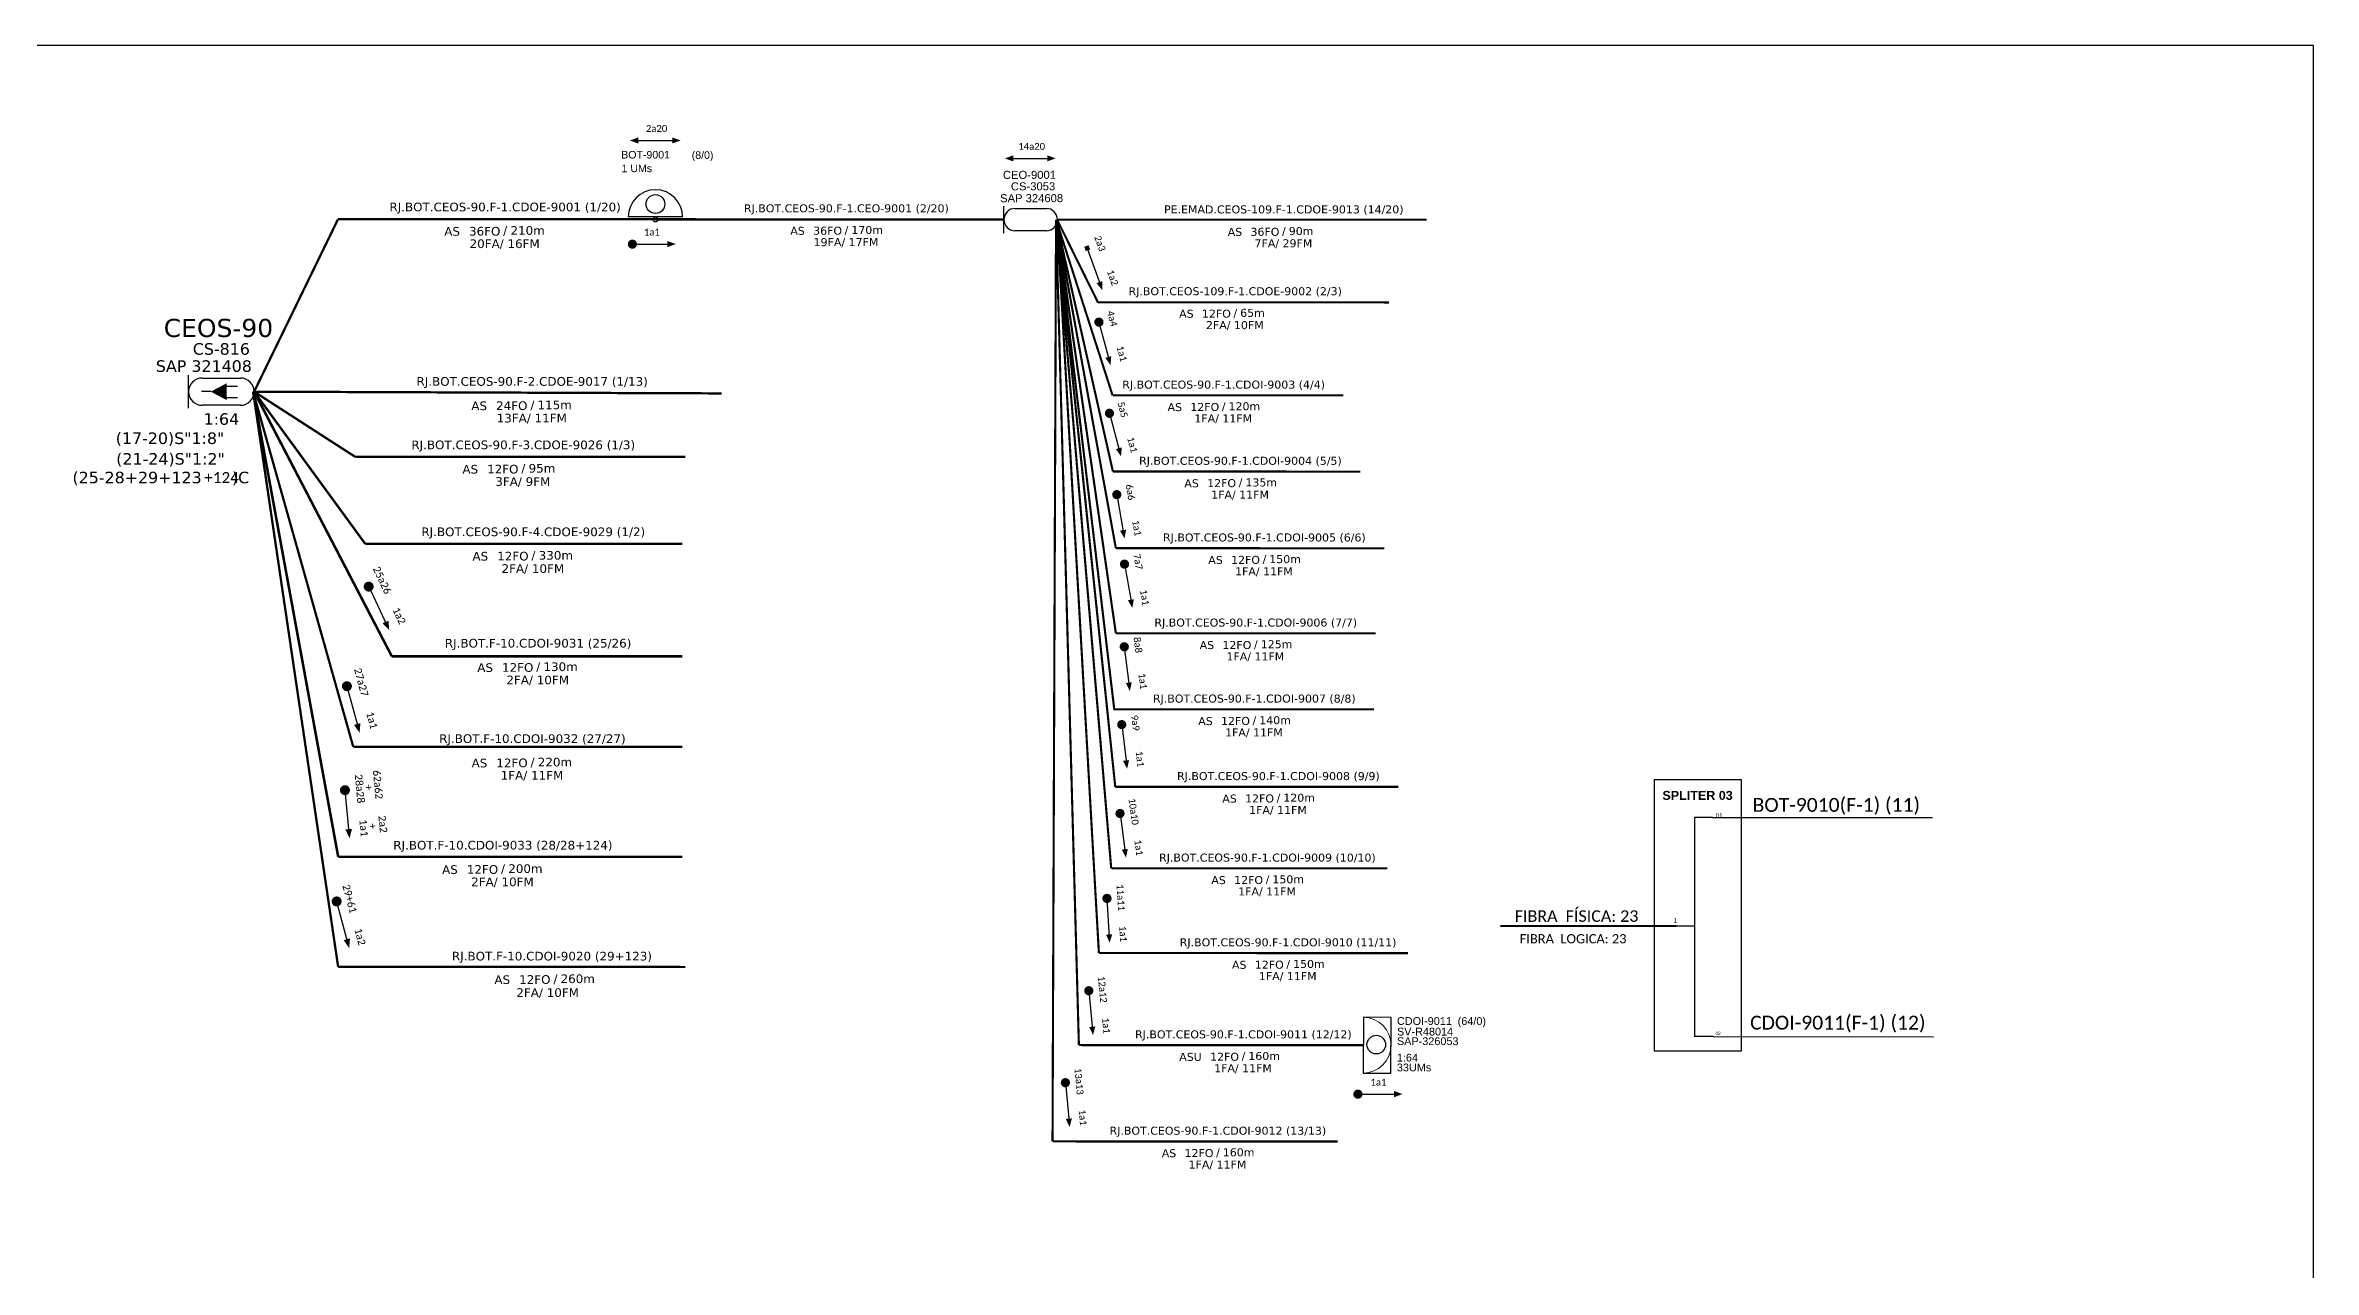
# Model space of a CAD drawing. Header units: inches. Extents: x 0 to 839, y 0 to 594.
# Drawn here: x 315 to 839, y 311 to 594 of the extents above; entities that cross this region are included whole.
import ezdxf
from ezdxf.enums import TextEntityAlignment as Align

# ---------------------------------------------------------------- set-up
doc = ezdxf.new("R2010")
doc.units = ezdxf.units.IN
doc.header["$LTSCALE"] = 0.5
for name, color, linetype, lineweight in [("20.0-LEGENDA DOS CDO'S", 1, 'Continuous', 0), ('20.1-CDO_INTERIOR', 1, 'Continuous', 0), ('20.2-CDO_POSTE', 1, 'Continuous', 5), ('40.1-ETIQUETAS', 1, 'Continuous', 20)]:
    doc.layers.add(name, color=color, linetype=linetype, lineweight=lineweight)
for name, color, linetype in [('20.4-CEOS', 1, 'Continuous'), ('CAP a instalar', 1, 'Continuous'), ('Meio Fio', 7, 'Continuous'), ('SETA', 7, 'Continuous'), ('UNIFILAR', 7, 'Continuous')]:
    doc.layers.add(name, color=color, linetype=linetype)
doc.styles.add('ARIAL', font='arial.ttf')
doc.styles.add('MtXpl_Calibri', font='calibri.ttf')
doc.styles.add('siredit', font='verdana.ttf')
doc.styles.get("Standard").update_dxf_attribs({"font": 'arial.ttf'})
doc.linetypes.add('FENCELINE1', pattern='A,0.25,-0.1,[133,ltypeshp.shx,S=0.1,R=0,X=-0.1,Y=0],-0.1,1', length=1.45)

# ---------------------------------------------------------------- blocks, each defined once
blk = doc.blocks.new('ETIQUETA_RS5F')
at = {"layer": '40.1-ETIQUETAS', "color": 0, "style": 'siredit'}
blk.add_text('/', height=1.5, dxfattribs=at).set_placement((1.55, -1.95), align=Align.MIDDLE_RIGHT)
for tag, p in [('ETIQUETA_R_PRIMARIA', (1.18, 4.1)), ('ETIQUETA_R_SECUNDARIA', (1.18, 2.1)), ('F_ATIVAS/F_MORTAS', (1.11, -4.24))]:
    blk.add_attdef(tag, text='', height=1.5, dxfattribs=at).set_placement(p, align=Align.MIDDLE_CENTER)
for tag, p in [('TIPO_CABO', (-6.62, -2.12)), ('CAP_CABO', (0.37, -2.09))]:
    blk.add_attdef(tag, text='', height=1.5, dxfattribs=at).set_placement(p, align=Align.MIDDLE_RIGHT)
blk.add_attdef('METROS', text='', height=1.5, dxfattribs=at).set_placement((2.11, -1.95), align=Align.MIDDLE_LEFT)
for tag, p in [('FUSÃO_1', (0.82, -8.39)), ('FUSÃO_2', (0.82, -10.6)), ('FUSÃO_3', (0.82, -12.93)), ('FUSÃO_4', (0.82, -15.14)), ('FUSÃO_5', (0.82, -17.16))]:
    blk.add_attdef(tag, text='', height=1.5, dxfattribs=at).set_placement(p, align=Align.CENTER)
blk = doc.blocks.new('CDOE-TEXTO PADRÃO')
at = {"layer": "20.0-LEGENDA DOS CDO'S", "color": 0, "style": 'ARIAL'}
for tag, p in [('CDO_N', (0.49, 7.39)), ('CORDOALHA', (0.5, 4.33)), ('SAP', (0.51, 1.67)), ('SPLITER_1', (0.59, -0.91)), ('SPLITER_2', (0.6, -3.55)), ('(XX-XX_F)S', (0.54, -8.29)), ('(XX-XX_L)S', (0.55, -10.83)), ('UMS', (0.55, -13.15))]:
    blk.add_attdef(tag, p, '', height=1.7, rotation=0.118, dxfattribs=at)
blk.add_attdef('FIBRAS_UTILIZADAS', text='', height=1.7, rotation=0.118, dxfattribs=at).set_placement((19.77, 7.43), align=Align.CENTER)
blk = doc.blocks.new('SAN')
at = {"layer": 'SETA'}
blk.add_lwpolyline([(-2.58, 0), (6.02, 0)], dxfattribs=at)
for points in [[(-2.1, -0.66), (-3.93, 0), (-2.1, 0.67)], [(5.33, 0.68), (7.16, 0.01), (5.33, -0.65)]]:
    blk.add_solid(points, dxfattribs=at)

msp = doc.modelspace()

# ---------------------------------------------------------------- linework, layer by layer
at = {"color": 7}
msp.add_line((461.83, 554.35), (449.26, 554.35), dxfattribs=at)
at = {"color": 7, "linetype": 'Continuous'}
for p, q in [((695.57, 415.56), (695.57, 364.88)), ((699.67, 415.56), (695.57, 415.56)), ((691.31, 390.55), (695.55, 390.55)), ((699.88, 364.93), (695.78, 364.93))]:
    msp.add_line(p, q, dxfattribs=at)
at = {"color": 10, "linetype": 'Continuous'}
for p, q in [((699.67, 415.56), (750.51, 415.54)), ((699.88, 364.93), (750.72, 364.91))]:
    msp.add_line(p, q, dxfattribs=at)
at = {"color": 1, "linetype": 'Continuous', "lineweight": 60}
msp.add_line((691.31, 390.55), (650.73, 390.43), dxfattribs=at)
msp.add_lwpolyline([(0, 0), (838.56, 0), (838.56, 594), (0, 594), (0, 0)])
at = {"color": 7}
for points, const_width in [([(449.69, 548.06, 1), (450.74, 548.06, 1)], 1.06), ([(381.75, 396.73, 1), (382.04, 395.62, 1)], 1.15)]:
    msp.add_lwpolyline(points, format="xyb", close=True, dxfattribs=dict(at, const_width=const_width))
msp.add_lwpolyline([(555.08, 547.63, 1.06, 1.06, 0), (555.44, 546.64, 1.06, 1.06, 1)], format="xyseb", dxfattribs=at)
for points, const_width in [([(557.84, 530.55, 1), (558.12, 529.53, 1)], 1.06), ([(560.27, 509.48, 1), (560.55, 508.46, 1)], 1.06), ([(562.02, 490.7, 1), (562.2, 489.66, 1)], 1.06), ([(563.8, 474.63, 1), (563.98, 473.59, 1)], 1.06), ([(389.06, 469.44, 1), (389.54, 468.4, 1)], 1.15), ([(563.77, 455.54, 1), (563.9, 454.49, 1)], 1.06), ([(384.13, 446.46, 1), (384.42, 445.35, 1)], 1.15), ([(563.19, 437.56, 1), (563.31, 436.51, 1)], 1.06), ([(383.76, 422.45, 1), (383.87, 421.31, 1)], 1.15), ([(562.78, 417.02, 1), (562.92, 415.97, 1)], 1.06), ([(559.81, 397.4, 1), (559.87, 396.34, 1)], 1.06), ([(555.59, 376.06, 1), (555.69, 375.01, 1)], 1.06), ([(550.18, 354.81, 1), (550.28, 353.76, 1)], 1.06), ([(617.28, 351.63, 1), (618.34, 351.63, 1)], 1.06)]:
    msp.add_lwpolyline(points, format="xyb", close=True, dxfattribs=dict(const_width=const_width))
msp.add_lwpolyline([(686.27, 361.64), (706.44, 361.64), (706.44, 424.24), (686.27, 424.24)], close=True, dxfattribs=at)
at = {"color": 1}
msp.add_lwpolyline([(618.99, 356.5), (625.38, 356.46), (625.46, 369.37), (619.07, 369.41)], close=True, dxfattribs=at)
at = {"color": 7}
for centre, radius in [((455.54, 557.33), 2.17), ((455.55, 553.76), 0.582)]:
    msp.add_circle(centre, radius, dxfattribs=at)
msp.add_arc((455.54, 554.35), 6.28, 0, 180, dxfattribs=at)
at = {"layer": '20.1-CDO_INTERIOR', "color": 1, "lineweight": 18}
msp.add_arc((619, 362.95), 6.45, 269.9357, 89.3995, dxfattribs=at)
at = {"layer": '20.4-CEOS', "color": 5}
for p, q in [((536, 550.62), (536, 556.85)), ((538.59, 556.32), (545.83, 556.32)), ((545.83, 551.15), (538.59, 551.15))]:
    msp.add_line(p, q, dxfattribs=at)
at = {"layer": '20.4-CEOS', "color": 7}
for p, q in [((350.85, 517.12), (359.69, 517.12)), ((359.69, 510.82), (350.85, 510.82))]:
    msp.add_line(p, q, dxfattribs=at)
for points in [[(347.7, 510.17), (347.7, 517.77)], [(352.83, 513.97), (350.71, 513.97)], [(356.32, 515.22), (359, 515.22)], [(356.32, 512.6), (359, 512.6)]]:
    msp.add_lwpolyline(points, dxfattribs=at)
msp.add_lwpolyline([(352.83, 513.97, 0, 3.89, 0), (356.48, 513.97, 3.89, 3.89, 0)], format="xyseb", dxfattribs=at)
at = {"layer": '20.4-CEOS', "color": 5}
for centre, start, end in [((538.59, 553.73), 90, 270), ((545.83, 553.73), 270, 90)]:
    msp.add_arc(centre, 2.58, start, end, dxfattribs=at)
at = {"layer": '20.4-CEOS', "color": 7}
for centre, start, end in [((350.85, 513.97), 90, 270), ((359.69, 513.97), 270, 90)]:
    msp.add_arc(centre, 3.15, start, end, dxfattribs=at)
at = {"layer": 'CAP a instalar', "color": 7, "linetype": 'FENCELINE1', "ltscale": 7}
for points, const_width in [([(362.84, 513.97), (382.22, 553.82)], 0.534), ([(464.83, 553.82), (382.22, 553.82)], 0.534), ([(455.57, 553.76), (536, 553.74)], 0.493), ([(548.32, 553.7), (557.79, 534.52)], 0.493), ([(548.53, 553.73), (633.69, 553.73)], 0.493), ([(557.74, 534.62), (625, 534.59)], 0.493), ([(362.6, 513.97), (382.26, 406.48)], 0.595), ([(362.6, 513.97), (470.87, 513.57)], 0.534), ([(362.6, 513.97), (382.25, 381.04)], 0.534), ([(362.84, 513.97), (394.64, 452.82)], 0.595), ([(388.51, 478.8), (362.84, 513.97)], 0.534), ([(386.19, 498.91), (362.84, 513.97)], 0.534), ([(386.19, 498.91), (462.42, 498.9)], 0.534), ([(388.51, 478.8), (461.75, 478.8)], 0.534), ([(394.64, 452.82), (461.75, 452.81)], 0.595), ([(382.26, 406.48), (461.75, 406.47)], 0.595), ([(382.25, 381.04), (462.41, 381.02)], 0.534)]:
    msp.add_lwpolyline(points, dxfattribs=dict(at, const_width=const_width))
at = {"layer": 'CAP a instalar', "color": 252, "linetype": 'FENCELINE1', "ltscale": 7}
for points, const_width in [([(548.07, 553.73), (547.26, 340.71)], 0.493), ([(548.07, 553.73), (561.13, 513.12)], 0.493), ([(548.07, 553.73), (561.21, 495.52)], 0.493), ([(548.07, 553.73), (561.89, 477.8)], 0.493), ([(548.07, 553.73), (561.89, 458.13)], 0.493), ([(548.07, 553.73), (561.75, 422.66)], 0.493), ([(548.07, 553.73), (560.82, 403.82)], 0.493), ([(548.29, 553.73), (557.97, 384.24)], 0.493), ([(362.6, 513.97), (385.73, 431.92)], 0.534), ([(561.13, 513.12), (614.47, 513.1)], 0.493), ([(561.21, 495.52), (618.35, 495.5)], 0.493), ([(561.89, 477.8), (623.87, 477.78)], 0.493), ([(561.89, 458.13), (621.89, 458.11)], 0.493), ([(385.73, 431.92), (461.75, 431.91)], 0.534), ([(561.75, 422.66), (627.11, 422.64)], 0.493), ([(560.82, 403.82), (624.58, 403.8)], 0.493), ([(557.97, 384.24), (629.36, 384.22)], 0.493), ([(547.26, 340.71), (613.14, 340.69)], 0.493)]:
    msp.add_lwpolyline(points, dxfattribs=dict(at, const_width=const_width))
msp.add_lwpolyline([(548.07, 553.73, 0.493, 0.493, 0), (561.52, 440.57, 0.493, 0.493, 0), (621.55, 440.55, 0.493, 0.493, 0)], format="xyseb", dxfattribs=at)
at = {"layer": 'CAP a instalar', "color": 1, "linetype": 'FENCELINE1', "ltscale": 7, "const_width": 0.493}
for points in [[(548.07, 553.73), (553.35, 362.97)], [(553.35, 362.97), (619.03, 362.95)]]:
    msp.add_lwpolyline(points, dxfattribs=at)
at = {"layer": 'Meio Fio', "color": 1}
msp.add_circle((622.04, 363.08), 2.15, dxfattribs=at)
at = {"layer": 'SETA', "color": 7}
for points in [[(449.96, 548.06), (459.04, 548.06)], [(381.89, 396.17), (384.44, 386.66)]]:
    msp.add_lwpolyline(points, dxfattribs=at)
at = {"layer": 'SETA'}
for points in [[(555.26, 547.14), (558.32, 538.58)], [(557.98, 530.04), (560.33, 521.26)], [(560.41, 508.97), (562.75, 500.2)], [(562.11, 490.18), (563.67, 481.23)], [(563.89, 474.11), (565.47, 465.17)], [(389.3, 468.92), (393.49, 460.01)], [(563.84, 455.02), (564.96, 446.01)], [(384.28, 445.9), (386.84, 436.4)], [(563.25, 437.04), (564.33, 428.02)], [(383.82, 421.88), (384.74, 412.07)], [(562.85, 416.49), (564.05, 407.49)], [(559.84, 396.87), (560.37, 387.8)], [(555.64, 375.53), (556.49, 366.49)], [(550.23, 354.28), (551.08, 345.24)], [(617.81, 351.63), (626.89, 351.63)]]:
    msp.add_lwpolyline(points, dxfattribs=at)
at = {"layer": 'SETA', "color": 7}
for points in [[(458.31, 548.78), (460.25, 548.08), (458.31, 547.37)], [(384.98, 387.62), (384.79, 385.4), (383.51, 387.23)]]:
    msp.add_solid(points, dxfattribs=at)
at = {"layer": 'SETA'}
for points in [[(558.75, 539.51), (558.74, 537.45), (557.43, 539.04)], [(560.83, 522.15), (560.65, 520.1), (559.47, 521.79)], [(563.26, 501.09), (563.08, 499.04), (561.9, 500.72)], [(564.25, 482.07), (563.89, 480.05), (562.86, 481.83)], [(566.05, 466.01), (565.69, 463.98), (564.66, 465.77)], [(393.86, 461.06), (394.06, 458.83), (392.48, 460.41)], [(565.58, 446.82), (565.12, 444.81), (564.19, 446.64)], [(387.39, 437.36), (387.2, 435.14), (385.91, 436.96)], [(564.95, 428.83), (564.48, 426.82), (563.55, 428.66)], [(385.44, 412.93), (384.88, 410.77), (383.92, 412.79)], [(564.66, 408.31), (564.22, 406.3), (563.27, 408.12)], [(561.04, 388.57), (560.45, 386.6), (559.64, 388.49)], [(557.14, 367.28), (556.62, 365.29), (555.74, 367.15)], [(626.16, 352.35), (628.1, 351.65), (626.16, 350.94)], [(551.73, 346.03), (551.21, 344.04), (550.33, 345.9)]]:
    msp.add_solid(points, dxfattribs=at)

# ---------------------------------------------------------------- block references
at = {"layer": "20.0-LEGENDA DOS CDO'S", "color": 7}
ref = msp.add_blockref('ETIQUETA_RS5F', (426.85, 453.02), dxfattribs=dict(at, xscale=1.336179109947654, yscale=1.336179109947654, zscale=1.336179109947654))
ref.add_attrib('ETIQUETA_R_SECUNDARIA', 'RJ.BOT.F-10.CDOI-9031 (25/26)', dxfattribs={"layer": '40.1-ETIQUETAS', "color": 0, "height": 2.0043, "style": 'siredit'}).set_placement((428.43, 455.84), align=Align.MIDDLE_CENTER)
ref.add_attrib('TIPO_CABO', 'AS', dxfattribs={"layer": '40.1-ETIQUETAS', "color": 0, "height": 2.004, "style": 'siredit'}).set_placement((418.01, 450.2), align=Align.MIDDLE_RIGHT)
ref.add_attrib('CAP_CABO', '12FO', dxfattribs={"layer": '40.1-ETIQUETAS', "color": 0, "height": 2.004, "style": 'siredit'}).set_placement((427.34, 450.23), align=Align.MIDDLE_RIGHT)
ref.add_attrib('METROS', '130m', dxfattribs={"layer": '40.1-ETIQUETAS', "color": 0, "height": 2.004, "style": 'siredit'}).set_placement((429.67, 450.41), align=Align.MIDDLE_LEFT)
ref.add_attrib('F_ATIVAS/F_MORTAS', '2FA/ 10FM', dxfattribs={"layer": '40.1-ETIQUETAS', "color": 0, "height": 2.004, "style": 'siredit'}).set_placement((428.34, 447.35), align=Align.MIDDLE_CENTER)
at = {"layer": '20.2-CDO_POSTE', "color": 7}
ref = msp.add_blockref('CDOE-TEXTO PADRÃO', (455.13, 556.15), dxfattribs=dict(at, xscale=1.02687497475816, yscale=1.02687497475816, zscale=1.02687497475816))
ref.add_attrib('CDO_N', 'BOT-9001', (447.64, 567.84), dxfattribs={"layer": "20.0-LEGENDA DOS CDO'S", "color": 0, "height": 1.746, "rotation": 0.118, "style": 'ARIAL'})
ref.add_attrib('CORDOALHA', '1 UMs', (447.71, 564.69), dxfattribs={"layer": "20.0-LEGENDA DOS CDO'S", "color": 0, "height": 1.746, "rotation": 0.118, "style": 'ARIAL'})
ref.add_attrib('FIBRAS_UTILIZADAS', '       (8/0)', dxfattribs={"layer": "20.0-LEGENDA DOS CDO'S", "color": 0, "height": 1.7455, "rotation": 0.118, "style": 'ARIAL'}).set_placement((464.06, 567.76), align=Align.CENTER)
at = {"layer": '20.2-CDO_POSTE', "color": 5}
ref = msp.add_blockref('CDOE-TEXTO PADRÃO', (535.68, 555.74), dxfattribs=dict(at, xscale=1.09281812900082, yscale=1.09281812900082, zscale=1.09281812900082))
ref.add_attrib('CDO_N', 'CEO-9001', (535.8, 563.13), dxfattribs={"layer": "20.0-LEGENDA DOS CDO'S", "color": 0, "height": 1.858, "rotation": 0.118, "style": 'ARIAL'})
ref.add_attrib('CORDOALHA', 'CS-3053', (537.64, 560.48), dxfattribs={"layer": "20.0-LEGENDA DOS CDO'S", "color": 0, "height": 1.858, "rotation": 0.118, "style": 'ARIAL'})
ref.add_attrib('SAP', 'SAP 324608', (535.14, 557.74), dxfattribs={"layer": "20.0-LEGENDA DOS CDO'S", "color": 0, "height": 1.858, "rotation": 0.118, "style": 'ARIAL'})
at = {"layer": '40.1-ETIQUETAS', "color": 7}
ref = msp.add_blockref('ETIQUETA_RS5F', (419.23, 553.84), dxfattribs=dict(at, xscale=1.336179109947654, yscale=1.336179109947654, zscale=1.336179109947654))
ref.add_attrib('ETIQUETA_R_SECUNDARIA', 'RJ.BOT.CEOS-90.F-1.CDOE-9001 (1/20)', dxfattribs={"color": 0, "height": 2.0043, "style": 'siredit'}).set_placement((420.81, 556.65), align=Align.MIDDLE_CENTER)
ref.add_attrib('TIPO_CABO', 'AS', dxfattribs={"color": 0, "height": 2.004, "style": 'siredit'}).set_placement((410.39, 551.01), align=Align.MIDDLE_RIGHT)
ref.add_attrib('CAP_CABO', '36FO', dxfattribs={"color": 0, "height": 2.004, "style": 'siredit'}).set_placement((419.72, 551.04), align=Align.MIDDLE_RIGHT)
ref.add_attrib('METROS', '210m', dxfattribs={"color": 0, "height": 2.004, "style": 'siredit'}).set_placement((422.05, 551.22), align=Align.MIDDLE_LEFT)
ref.add_attrib('F_ATIVAS/F_MORTAS', '20FA/ 16FM', dxfattribs={"color": 0, "height": 2.004, "style": 'siredit'}).set_placement((420.71, 548.16), align=Align.MIDDLE_CENTER)
ref = msp.add_blockref('ETIQUETA_RS5F', (498.18, 553.75), dxfattribs=dict(at, xscale=1.232249950233996, yscale=1.232249950233996, zscale=1.232249950233996))
ref.add_attrib('ETIQUETA_R_SECUNDARIA', 'RJ.BOT.CEOS-90.F-1.CEO-9001 (2/20)', dxfattribs={"color": 0, "height": 1.8484, "style": 'siredit'}).set_placement((499.64, 556.34), align=Align.MIDDLE_CENTER)
ref.add_attrib('TIPO_CABO', 'AS', dxfattribs={"color": 0, "height": 1.848, "style": 'siredit'}).set_placement((490.03, 551.14), align=Align.MIDDLE_RIGHT)
ref.add_attrib('CAP_CABO', '36FO', dxfattribs={"color": 0, "height": 1.848, "style": 'siredit'}).set_placement((498.64, 551.17), align=Align.MIDDLE_RIGHT)
ref.add_attrib('METROS', '170m', dxfattribs={"color": 0, "height": 1.848, "style": 'siredit'}).set_placement((500.79, 551.34), align=Align.MIDDLE_LEFT)
ref.add_attrib('F_ATIVAS/F_MORTAS', '19FA/ 17FM', dxfattribs={"color": 0, "height": 1.848, "style": 'siredit'}).set_placement((499.55, 548.52), align=Align.MIDDLE_CENTER)
ref = msp.add_blockref('ETIQUETA_RS5F', (599.22, 553.49), dxfattribs=dict(at, xscale=1.232249950233996, yscale=1.232249950233996, zscale=1.232249950233996))
ref.add_attrib('ETIQUETA_R_SECUNDARIA', 'PE.EMAD.CEOS-109.F-1.CDOE-9013 (14/20)', dxfattribs={"color": 0, "height": 1.8484, "style": 'siredit'}).set_placement((600.68, 556.09), align=Align.MIDDLE_CENTER)
ref.add_attrib('TIPO_CABO', 'AS', dxfattribs={"color": 0, "height": 1.848, "style": 'siredit'}).set_placement((591.07, 550.89), align=Align.MIDDLE_RIGHT)
ref.add_attrib('CAP_CABO', '36FO', dxfattribs={"color": 0, "height": 1.848, "style": 'siredit'}).set_placement((599.67, 550.92), align=Align.MIDDLE_RIGHT)
ref.add_attrib('METROS', '90m', dxfattribs={"color": 0, "height": 1.848, "style": 'siredit'}).set_placement((601.82, 551.09), align=Align.MIDDLE_LEFT)
ref.add_attrib('F_ATIVAS/F_MORTAS', '7FA/ 29FM', dxfattribs={"color": 0, "height": 1.848, "style": 'siredit'}).set_placement((600.59, 548.26), align=Align.MIDDLE_CENTER)
ref = msp.add_blockref('ETIQUETA_RS5F', (588, 534.58), dxfattribs=dict(at, xscale=1.232249950233996, yscale=1.232249950233996, zscale=1.232249950233996))
ref.add_attrib('ETIQUETA_R_SECUNDARIA', 'RJ.BOT.CEOS-109.F-1.CDOE-9002 (2/3)', dxfattribs={"color": 0, "height": 1.8484, "style": 'siredit'}).set_placement((589.46, 537.18), align=Align.MIDDLE_CENTER)
ref.add_attrib('TIPO_CABO', 'AS', dxfattribs={"color": 0, "height": 1.848, "style": 'siredit'}).set_placement((579.85, 531.98), align=Align.MIDDLE_RIGHT)
ref.add_attrib('CAP_CABO', '12FO', dxfattribs={"color": 0, "height": 1.848, "style": 'siredit'}).set_placement((588.45, 532), align=Align.MIDDLE_RIGHT)
ref.add_attrib('METROS', '65m', dxfattribs={"color": 0, "height": 1.848, "style": 'siredit'}).set_placement((590.6, 532.18), align=Align.MIDDLE_LEFT)
ref.add_attrib('F_ATIVAS/F_MORTAS', '2FA/ 10FM', dxfattribs={"color": 0, "height": 1.848, "style": 'siredit'}).set_placement((589.37, 529.35), align=Align.MIDDLE_CENTER)
at = {"layer": '40.1-ETIQUETAS', "color": 252}
ref = msp.add_blockref('ETIQUETA_RS5F', (585.32, 513.01), dxfattribs=dict(at, xscale=1.232249950233996, yscale=1.232249950233996, zscale=1.232249950233996))
ref.add_attrib('ETIQUETA_R_SECUNDARIA', 'RJ.BOT.CEOS-90.F-1.CDOI-9003 (4/4)', dxfattribs={"color": 0, "height": 1.8484, "style": 'siredit'}).set_placement((586.78, 515.6), align=Align.MIDDLE_CENTER)
ref.add_attrib('TIPO_CABO', 'AS', dxfattribs={"color": 0, "height": 1.848, "style": 'siredit'}).set_placement((577.17, 510.4), align=Align.MIDDLE_RIGHT)
ref.add_attrib('CAP_CABO', '12FO', dxfattribs={"color": 0, "height": 1.848, "style": 'siredit'}).set_placement((585.77, 510.43), align=Align.MIDDLE_RIGHT)
ref.add_attrib('METROS', '120m', dxfattribs={"color": 0, "height": 1.848, "style": 'siredit'}).set_placement((587.92, 510.6), align=Align.MIDDLE_LEFT)
ref.add_attrib('F_ATIVAS/F_MORTAS', '1FA/ 11FM', dxfattribs={"color": 0, "height": 1.848, "style": 'siredit'}).set_placement((586.69, 507.78), align=Align.MIDDLE_CENTER)
at = {"layer": '40.1-ETIQUETAS', "color": 7}
ref = msp.add_blockref('ETIQUETA_RS5F', (423.42, 498.87), dxfattribs=dict(at, xscale=1.336179109947654, yscale=1.336179109947654, zscale=1.336179109947654))
ref.add_attrib('ETIQUETA_R_SECUNDARIA', 'RJ.BOT.CEOS-90.F-3.CDOE-9026 (1/3)', dxfattribs={"color": 0, "height": 2.0043, "style": 'siredit'}).set_placement((425, 501.68), align=Align.MIDDLE_CENTER)
ref.add_attrib('TIPO_CABO', 'AS', dxfattribs={"color": 0, "height": 2.004, "style": 'siredit'}).set_placement((414.58, 496.04), align=Align.MIDDLE_RIGHT)
ref.add_attrib('CAP_CABO', '12FO', dxfattribs={"color": 0, "height": 2.004, "style": 'siredit'}).set_placement((423.9, 496.07), align=Align.MIDDLE_RIGHT)
ref.add_attrib('METROS', '95m', dxfattribs={"color": 0, "height": 2.004, "style": 'siredit'}).set_placement((426.24, 496.26), align=Align.MIDDLE_LEFT)
ref.add_attrib('F_ATIVAS/F_MORTAS', '3FA/ 9FM', dxfattribs={"color": 0, "height": 2.004, "style": 'siredit'}).set_placement((424.9, 493.2), align=Align.MIDDLE_CENTER)
at = {"layer": '40.1-ETIQUETAS', "color": 252}
ref = msp.add_blockref('ETIQUETA_RS5F', (589.21, 495.41), dxfattribs=dict(at, xscale=1.232249950233996, yscale=1.232249950233996, zscale=1.232249950233996))
ref.add_attrib('ETIQUETA_R_SECUNDARIA', 'RJ.BOT.CEOS-90.F-1.CDOI-9004 (5/5)', dxfattribs={"color": 0, "height": 1.8484, "style": 'siredit'}).set_placement((590.66, 498), align=Align.MIDDLE_CENTER)
ref.add_attrib('TIPO_CABO', 'AS', dxfattribs={"color": 0, "height": 1.848, "style": 'siredit'}).set_placement((581.05, 492.8), align=Align.MIDDLE_RIGHT)
ref.add_attrib('CAP_CABO', '12FO', dxfattribs={"color": 0, "height": 1.848, "style": 'siredit'}).set_placement((589.66, 492.83), align=Align.MIDDLE_RIGHT)
ref.add_attrib('METROS', '135m', dxfattribs={"color": 0, "height": 1.848, "style": 'siredit'}).set_placement((591.81, 493), align=Align.MIDDLE_LEFT)
ref.add_attrib('F_ATIVAS/F_MORTAS', '1FA/ 11FM', dxfattribs={"color": 0, "height": 1.848, "style": 'siredit'}).set_placement((590.58, 490.18), align=Align.MIDDLE_CENTER)
at = {"layer": '40.1-ETIQUETAS', "color": 7}
ref = msp.add_blockref('ETIQUETA_RS5F', (425.74, 478.76), dxfattribs=dict(at, xscale=1.336179109947654, yscale=1.336179109947654, zscale=1.336179109947654))
ref.add_attrib('ETIQUETA_R_SECUNDARIA', 'RJ.BOT.CEOS-90.F-4.CDOE-9029 (1/2)', dxfattribs={"color": 0, "height": 2.0043, "style": 'siredit'}).set_placement((427.32, 481.58), align=Align.MIDDLE_CENTER)
ref.add_attrib('TIPO_CABO', 'AS', dxfattribs={"color": 0, "height": 2.004, "style": 'siredit'}).set_placement((416.9, 475.94), align=Align.MIDDLE_RIGHT)
ref.add_attrib('CAP_CABO', '12FO', dxfattribs={"color": 0, "height": 2.004, "style": 'siredit'}).set_placement((426.23, 475.97), align=Align.MIDDLE_RIGHT)
ref.add_attrib('METROS', '330m', dxfattribs={"color": 0, "height": 2.004, "style": 'siredit'}).set_placement((428.56, 476.15), align=Align.MIDDLE_LEFT)
ref.add_attrib('F_ATIVAS/F_MORTAS', '2FA/ 10FM', dxfattribs={"color": 0, "height": 2.004, "style": 'siredit'}).set_placement((427.22, 473.09), align=Align.MIDDLE_CENTER)
at = {"layer": '40.1-ETIQUETAS', "color": 252}
ref = msp.add_blockref('ETIQUETA_RS5F', (594.73, 477.68), dxfattribs=dict(at, xscale=1.232249950233996, yscale=1.232249950233996, zscale=1.232249950233996))
ref.add_attrib('ETIQUETA_R_SECUNDARIA', 'RJ.BOT.CEOS-90.F-1.CDOI-9005 (6/6)', dxfattribs={"color": 0, "height": 1.8484, "style": 'siredit'}).set_placement((596.19, 480.28), align=Align.MIDDLE_CENTER)
ref.add_attrib('TIPO_CABO', 'AS', dxfattribs={"color": 0, "height": 1.848, "style": 'siredit'}).set_placement((586.58, 475.08), align=Align.MIDDLE_RIGHT)
ref.add_attrib('CAP_CABO', '12FO', dxfattribs={"color": 0, "height": 1.848, "style": 'siredit'}).set_placement((595.18, 475.1), align=Align.MIDDLE_RIGHT)
ref.add_attrib('METROS', '150m', dxfattribs={"color": 0, "height": 1.848, "style": 'siredit'}).set_placement((597.33, 475.27), align=Align.MIDDLE_LEFT)
ref.add_attrib('F_ATIVAS/F_MORTAS', '1FA/ 11FM', dxfattribs={"color": 0, "height": 1.848, "style": 'siredit'}).set_placement((596.1, 472.45), align=Align.MIDDLE_CENTER)
ref = msp.add_blockref('ETIQUETA_RS5F', (592.74, 458.01), dxfattribs=dict(at, xscale=1.232249950233996, yscale=1.232249950233996, zscale=1.232249950233996))
ref.add_attrib('ETIQUETA_R_SECUNDARIA', 'RJ.BOT.CEOS-90.F-1.CDOI-9006 (7/7)', dxfattribs={"color": 0, "height": 1.8484, "style": 'siredit'}).set_placement((594.2, 460.61), align=Align.MIDDLE_CENTER)
ref.add_attrib('TIPO_CABO', 'AS', dxfattribs={"color": 0, "height": 1.848, "style": 'siredit'}).set_placement((584.59, 455.41), align=Align.MIDDLE_RIGHT)
ref.add_attrib('CAP_CABO', '12FO', dxfattribs={"color": 0, "height": 1.848, "style": 'siredit'}).set_placement((593.19, 455.43), align=Align.MIDDLE_RIGHT)
ref.add_attrib('METROS', '125m', dxfattribs={"color": 0, "height": 1.848, "style": 'siredit'}).set_placement((595.35, 455.6), align=Align.MIDDLE_LEFT)
ref.add_attrib('F_ATIVAS/F_MORTAS', '1FA/ 11FM', dxfattribs={"color": 0, "height": 1.848, "style": 'siredit'}).set_placement((594.11, 452.78), align=Align.MIDDLE_CENTER)
ref = msp.add_blockref('ETIQUETA_RS5F', (592.41, 440.45), dxfattribs=dict(at, xscale=1.232249950233996, yscale=1.232249950233996, zscale=1.232249950233996))
ref.add_attrib('ETIQUETA_R_SECUNDARIA', 'RJ.BOT.CEOS-90.F-1.CDOI-9007 (8/8)', dxfattribs={"color": 0, "height": 1.8484, "style": 'siredit'}).set_placement((593.87, 443.05), align=Align.MIDDLE_CENTER)
ref.add_attrib('TIPO_CABO', 'AS', dxfattribs={"color": 0, "height": 1.848, "style": 'siredit'}).set_placement((584.26, 437.85), align=Align.MIDDLE_RIGHT)
ref.add_attrib('CAP_CABO', '12FO', dxfattribs={"color": 0, "height": 1.848, "style": 'siredit'}).set_placement((592.86, 437.88), align=Align.MIDDLE_RIGHT)
ref.add_attrib('METROS', '140m', dxfattribs={"color": 0, "height": 1.848, "style": 'siredit'}).set_placement((595.01, 438.05), align=Align.MIDDLE_LEFT)
ref.add_attrib('F_ATIVAS/F_MORTAS', '1FA/ 11FM', dxfattribs={"color": 0, "height": 1.848, "style": 'siredit'}).set_placement((593.78, 435.22), align=Align.MIDDLE_CENTER)
ref = msp.add_blockref('ETIQUETA_RS5F', (425.54, 430.98), dxfattribs=dict(at, xscale=1.336179109947654, yscale=1.336179109947654, zscale=1.336179109947654))
ref.add_attrib('ETIQUETA_R_SECUNDARIA', 'RJ.BOT.F-10.CDOI-9032 (27/27)', dxfattribs={"color": 0, "height": 2.0043, "style": 'siredit'}).set_placement((427.12, 433.79), align=Align.MIDDLE_CENTER)
ref.add_attrib('TIPO_CABO', 'AS', dxfattribs={"color": 0, "height": 2.004, "style": 'siredit'}).set_placement((416.7, 428.15), align=Align.MIDDLE_RIGHT)
ref.add_attrib('CAP_CABO', '12FO', dxfattribs={"color": 0, "height": 2.004, "style": 'siredit'}).set_placement((426.03, 428.18), align=Align.MIDDLE_RIGHT)
ref.add_attrib('METROS', '220m', dxfattribs={"color": 0, "height": 2.004, "style": 'siredit'}).set_placement((428.36, 428.37), align=Align.MIDDLE_LEFT)
ref.add_attrib('F_ATIVAS/F_MORTAS', '1FA/ 11FM', dxfattribs={"color": 0, "height": 2.004, "style": 'siredit'}).set_placement((427.02, 425.31), align=Align.MIDDLE_CENTER)
ref = msp.add_blockref('ETIQUETA_RS5F', (597.97, 422.54), dxfattribs=dict(at, xscale=1.232249950233996, yscale=1.232249950233996, zscale=1.232249950233996))
ref.add_attrib('ETIQUETA_R_SECUNDARIA', 'RJ.BOT.CEOS-90.F-1.CDOI-9008 (9/9)', dxfattribs={"color": 0, "height": 1.8484, "style": 'siredit'}).set_placement((599.43, 425.14), align=Align.MIDDLE_CENTER)
ref.add_attrib('TIPO_CABO', 'AS', dxfattribs={"color": 0, "height": 1.848, "style": 'siredit'}).set_placement((589.82, 419.94), align=Align.MIDDLE_RIGHT)
ref.add_attrib('CAP_CABO', '12FO', dxfattribs={"color": 0, "height": 1.848, "style": 'siredit'}).set_placement((598.42, 419.97), align=Align.MIDDLE_RIGHT)
ref.add_attrib('METROS', '120m', dxfattribs={"color": 0, "height": 1.848, "style": 'siredit'}).set_placement((600.57, 420.14), align=Align.MIDDLE_LEFT)
ref.add_attrib('F_ATIVAS/F_MORTAS', '1FA/ 11FM', dxfattribs={"color": 0, "height": 1.848, "style": 'siredit'}).set_placement((599.34, 417.31), align=Align.MIDDLE_CENTER)
at = {"layer": '40.1-ETIQUETAS', "color": 7}
ref = msp.add_blockref('ETIQUETA_RS5F', (418.72, 406.36), dxfattribs=dict(at, xscale=1.336179109947654, yscale=1.336179109947654, zscale=1.336179109947654))
ref.add_attrib('ETIQUETA_R_SECUNDARIA', 'RJ.BOT.F-10.CDOI-9033 (28/28+124)', dxfattribs={"color": 0, "height": 2.0043, "style": 'siredit'}).set_placement((420.3, 409.17), align=Align.MIDDLE_CENTER)
ref.add_attrib('TIPO_CABO', 'AS', dxfattribs={"color": 0, "height": 2.004, "style": 'siredit'}).set_placement((409.88, 403.53), align=Align.MIDDLE_RIGHT)
ref.add_attrib('CAP_CABO', '12FO', dxfattribs={"color": 0, "height": 2.004, "style": 'siredit'}).set_placement((419.21, 403.56), align=Align.MIDDLE_RIGHT)
ref.add_attrib('METROS', '200m', dxfattribs={"color": 0, "height": 2.004, "style": 'siredit'}).set_placement((421.54, 403.75), align=Align.MIDDLE_LEFT)
ref.add_attrib('F_ATIVAS/F_MORTAS', '2FA/ 10FM', dxfattribs={"color": 0, "height": 2.004, "style": 'siredit'}).set_placement((420.2, 400.69), align=Align.MIDDLE_CENTER)
at = {"layer": '40.1-ETIQUETAS', "color": 252}
ref = msp.add_blockref('ETIQUETA_RS5F', (595.44, 403.7), dxfattribs=dict(at, xscale=1.232249950233996, yscale=1.232249950233996, zscale=1.232249950233996))
ref.add_attrib('ETIQUETA_R_SECUNDARIA', 'RJ.BOT.CEOS-90.F-1.CDOI-9009 (10/10)', dxfattribs={"color": 0, "height": 1.8484, "style": 'siredit'}).set_placement((596.89, 406.3), align=Align.MIDDLE_CENTER)
ref.add_attrib('TIPO_CABO', 'AS', dxfattribs={"color": 0, "height": 1.848, "style": 'siredit'}).set_placement((587.28, 401.1), align=Align.MIDDLE_RIGHT)
ref.add_attrib('CAP_CABO', '12FO', dxfattribs={"color": 0, "height": 1.848, "style": 'siredit'}).set_placement((595.89, 401.12), align=Align.MIDDLE_RIGHT)
ref.add_attrib('METROS', '150m', dxfattribs={"color": 0, "height": 1.848, "style": 'siredit'}).set_placement((598.04, 401.29), align=Align.MIDDLE_LEFT)
ref.add_attrib('F_ATIVAS/F_MORTAS', '1FA/ 11FM', dxfattribs={"color": 0, "height": 1.848, "style": 'siredit'}).set_placement((596.81, 398.47), align=Align.MIDDLE_CENTER)
ref = msp.add_blockref('ETIQUETA_RS5F', (600.22, 384.13), dxfattribs=dict(at, xscale=1.232249950233996, yscale=1.232249950233996, zscale=1.232249950233996))
ref.add_attrib('ETIQUETA_R_SECUNDARIA', 'RJ.BOT.CEOS-90.F-1.CDOI-9010 (11/11)', dxfattribs={"color": 0, "height": 1.8484, "style": 'siredit'}).set_placement((601.67, 386.72), align=Align.MIDDLE_CENTER)
ref.add_attrib('TIPO_CABO', 'AS', dxfattribs={"color": 0, "height": 1.848, "style": 'siredit'}).set_placement((592.06, 381.52), align=Align.MIDDLE_RIGHT)
ref.add_attrib('CAP_CABO', '12FO', dxfattribs={"color": 0, "height": 1.848, "style": 'siredit'}).set_placement((600.67, 381.55), align=Align.MIDDLE_RIGHT)
ref.add_attrib('METROS', '150m', dxfattribs={"color": 0, "height": 1.848, "style": 'siredit'}).set_placement((602.82, 381.72), align=Align.MIDDLE_LEFT)
ref.add_attrib('F_ATIVAS/F_MORTAS', '1FA/ 11FM', dxfattribs={"color": 0, "height": 1.848, "style": 'siredit'}).set_placement((601.59, 378.9), align=Align.MIDDLE_CENTER)
at = {"layer": '40.1-ETIQUETAS', "color": 1}
ref = msp.add_blockref('ETIQUETA_RS5F', (589.89, 362.86), dxfattribs=dict(at, xscale=1.232249950233996, yscale=1.232249950233996, zscale=1.232249950233996))
ref.add_attrib('ETIQUETA_R_SECUNDARIA', 'RJ.BOT.CEOS-90.F-1.CDOI-9011 (12/12)', dxfattribs={"color": 0, "height": 1.8484, "style": 'siredit'}).set_placement((591.34, 365.45), align=Align.MIDDLE_CENTER)
ref.add_attrib('TIPO_CABO', 'ASU', dxfattribs={"color": 0, "height": 1.848, "style": 'siredit'}).set_placement((581.73, 360.25), align=Align.MIDDLE_RIGHT)
ref.add_attrib('CAP_CABO', '12FO', dxfattribs={"color": 0, "height": 1.848, "style": 'siredit'}).set_placement((590.34, 360.28), align=Align.MIDDLE_RIGHT)
ref.add_attrib('METROS', '160m', dxfattribs={"color": 0, "height": 1.848, "style": 'siredit'}).set_placement((592.49, 360.45), align=Align.MIDDLE_LEFT)
ref.add_attrib('F_ATIVAS/F_MORTAS', '1FA/ 11FM', dxfattribs={"color": 0, "height": 1.848, "style": 'siredit'}).set_placement((591.26, 357.63), align=Align.MIDDLE_CENTER)
at = {"layer": '40.1-ETIQUETAS', "color": 252}
ref = msp.add_blockref('ETIQUETA_RS5F', (583.99, 340.6), dxfattribs=dict(at, xscale=1.232249950233996, yscale=1.232249950233996, zscale=1.232249950233996))
ref.add_attrib('ETIQUETA_R_SECUNDARIA', 'RJ.BOT.CEOS-90.F-1.CDOI-9012 (13/13)', dxfattribs={"color": 0, "height": 1.8484, "style": 'siredit'}).set_placement((585.45, 343.19), align=Align.MIDDLE_CENTER)
ref.add_attrib('TIPO_CABO', 'AS', dxfattribs={"color": 0, "height": 1.848, "style": 'siredit'}).set_placement((575.84, 337.99), align=Align.MIDDLE_RIGHT)
ref.add_attrib('CAP_CABO', '12FO', dxfattribs={"color": 0, "height": 1.848, "style": 'siredit'}).set_placement((584.44, 338.02), align=Align.MIDDLE_RIGHT)
ref.add_attrib('METROS', '160m', dxfattribs={"color": 0, "height": 1.848, "style": 'siredit'}).set_placement((586.59, 338.19), align=Align.MIDDLE_LEFT)
ref.add_attrib('F_ATIVAS/F_MORTAS', '1FA/ 11FM', dxfattribs={"color": 0, "height": 1.848, "style": 'siredit'}).set_placement((585.36, 335.37), align=Align.MIDDLE_CENTER)
at = {"layer": 'UNIFILAR', "color": 7, "lineweight": -3, "xscale": 1.056455732241078, "yscale": 1.056455732241078, "zscale": 1.056455732241078}
msp.add_blockref('SAN', (453.78, 572.01), dxfattribs=at)
at = {"layer": 'UNIFILAR', "color": 5, "lineweight": -3, "xscale": 1.056455732241078, "yscale": 1.056455732241078, "zscale": 1.056455732241078}
msp.add_blockref('SAN', (540.41, 567.87), dxfattribs=at)

# ---------------------------------------------------------------- texts
at = {"color": 7, "style": 'MtXpl_Calibri'}
msp.add_text('+124', height=2.541, dxfattribs=at).set_placement((351.32, 492.84))
for s, height, rotation, p in [('62a62', 1.718, 275.3738, (390.27, 426.42)), ('+', 1.72, 275.3738, (388.41, 423.11)), ('+', 1.72, 275.3738, (389.32, 414.14)), ('2a2', 1.718, 275.3738, (391.54, 415.93)), ('29+61', 1.718, 284.9567, (383.21, 399.84)), ('1a2', 1.718, 284.9567, (385.98, 389.72))]:
    msp.add_text(s, height=height, rotation=rotation, dxfattribs=at).set_placement(p)
at = {"color": 1, "style": 'MtXpl_Calibri'}
msp.add_text('CDOI-9011(F-1) (12)', height=3.2007, dxfattribs=at).set_placement((708.4, 366.56))
at = {"color": 7, "char_height": 1.5847, "width": 26.7904, "attachment_point": 5}
for s, insert in [('\\C7;\\fCalibri|b0|i0|c0|p34;2a20', (455.8, 574.78)), ('\\C7;\\fCalibri|b0|i0|c0|p34;1a1', (454.71, 550.84))]:
    msp.add_mtext(s, dxfattribs=dict(at, insert=insert))
at = {"attachment_point": 5}
for s, insert, char_height, width in [('\\C7;\\fCalibri|b0|i0|c0|p34;14a20', (542.44, 570.65), 1.5847, 26.7904), ('{\\fArial|b1|i0|c0|p34;\\C10;SPLITER 03}', (696.26, 420.66), 2.0714, 20.1623), ('{\\fCalibri|b0|i0|c0|p34;\\C7;BOT-9010(F-1) (11)}', (728.31, 418.13), 3.2007, 77.877), ('\\C7;\\fArial|b0|i0|;\\H1.0273588255048;01 ', (701.24, 416.02), 2.0714, 4.1541), ('\\C7;\\fCalibri|b0|i0|c0|p34;FIBRA  FÍSICA: 23', (668.31, 392.77), 2.6672, 40.3246), ('\\C7;\\fCalibri|b0|i0|c0|p34;FIBRA  LOGICA: 23', (667.5, 387.53), 2.1339, 40.3246), ('\\C7;\\fArial|b0|i0|;\\H1.0273588255048;1', (691.12, 391.81), 2.0714, 2.0517), ('\\C7;\\fArial|b0|i0;\\H0.370941x;\\P02\\P', (701.01, 366.32), 2.0714, 4.3851), ('\\C7;\\fCalibri|b0|i0|c0|p34;1a1', (622.56, 354.41), 1.5847, 26.7904)]:
    msp.add_mtext(s, dxfattribs=dict(at, insert=insert, char_height=char_height, width=width))
at = {"color": 7, "attachment_point": 5}
for s, insert, char_height, width, rotation in [('\\C7;\\fCalibri|b0|i0|c0|p34;2a3', (558.24, 548.22), 1.5847, 26.7904, 289.7058), ('{\\fCalibri|b0|i0|c0|p34;\\C7;27a27}', (387.59, 446.82), 1.7183, 29.05, 285.1013), ('{\\fCalibri|b0|i0|c0|p34;\\C7;28a28}', (387.24, 422.22), 1.7183, 29.05, 275.3738), ('\\C7;\\fCalibri|b0|i0|c0|p34;1a1', (388.16, 413.13), 1.7183, 29.05, 275.3738)]:
    msp.add_mtext(s, dxfattribs=dict(at, insert=insert, char_height=char_height, width=width, rotation=rotation))
at = {"attachment_point": 5}
for s, insert, char_height, width, rotation in [('\\C7;\\fCalibri|b0|i0|c0|p34;1a2', (561.14, 540.31), 1.5847, 26.7904, 289.7058), ('\\C7;\\fCalibri|b0|i0|c0|p34;4a4', (561.04, 530.87), 1.5847, 26.7904, 284.9567), ('\\C7;\\fCalibri|b0|i0|c0|p34;1a1', (563.28, 522.75), 1.5847, 31.3275, 284.9567), ('\\C7;\\fCalibri|b0|i0|c0|p34;5a5', (563.47, 509.81), 1.5847, 26.7904, 284.9567), ('\\C7;\\fCalibri|b0|i0|c0|p34;1a1', (565.7, 501.69), 1.5847, 26.7904, 284.9567), ('\\C7;\\fCalibri|b0|i0|c0|p34;6a6', (565.23, 490.74), 1.5847, 26.7904, 279.8995), ('\\C7;\\fCalibri|b0|i0|c0|p34;1a1', (566.74, 482.46), 1.5847, 26.7904, 279.8995), ('{\\fCalibri|b0|i0|c0|p34;\\C7;25a26}', (392.4, 470.4), 1.7183, 29.05, 295.1884), ('\\C7;\\fCalibri|b0|i0|c0|p34;7a7', (567.01, 474.68), 1.5847, 26.7904, 280.0111), ('\\C7;\\fCalibri|b0|i0|c0|p34;1a1', (568.53, 466.4), 1.5847, 26.7904, 280.0111), ('{\\fCalibri|b0|i0|c0|p34;\\C7;1a2}', (396.35, 462.17), 1.7183, 29.05, 295.1884), ('\\C7;\\fCalibri|b0|i0|c0|p34;8a8', (566.98, 455.43), 1.5847, 26.7904, 277.1212), ('\\C7;\\fCalibri|b0|i0|c0|p34;1a1', (568.09, 447.08), 1.5847, 26.7904, 277.1212), ('\\C7;\\fCalibri|b0|i0|c0|p34;1a1', (390.04, 438.02), 1.7183, 29.05, 285.1013), ('\\C7;\\fCalibri|b0|i0|c0|p34;9a9', (566.4, 437.43), 1.5847, 26.7904, 276.7955), ('\\C7;\\fCalibri|b0|i0|c0|p34;1a1', (567.46, 429.08), 1.5847, 26.7904, 276.7955), ('\\C7;\\fCalibri|b0|i0|c0|p34;10a10', (565.99, 416.93), 1.5847, 26.7904, 277.5816), ('\\C7;\\fCalibri|b0|i0|c0|p34;1a1', (567.16, 408.59), 1.5847, 26.7904, 277.5816), ('\\C7;\\fCalibri|b0|i0|c0|p34;11a11', (563, 397.07), 1.5847, 26.7904, 273.3471), ('\\C7;\\fCalibri|b0|i0|c0|p34;1a1', (563.56, 388.67), 1.5847, 26.7904, 273.3471), ('\\C7;\\fCalibri|b0|i0|c0|p34;12a12', (558.8, 375.85), 1.5847, 26.7904, 275.3738), ('\\C7;\\fCalibri|b0|i0|c0|p34;1a1', (559.65, 367.47), 1.5847, 26.7904, 275.3738), ('\\C7;\\fCalibri|b0|i0|c0|p34;13a13', (553.39, 354.6), 1.5847, 26.7904, 275.3738), ('\\C7;\\fCalibri|b0|i0|c0|p34;1a1', (554.24, 346.22), 1.5847, 26.7904, 275.3738)]:
    msp.add_mtext(s, dxfattribs=dict(at, insert=insert, char_height=char_height, width=width, rotation=rotation))
at = {"layer": "20.0-LEGENDA DOS CDO'S", "color": 1, "style": 'ARIAL'}
for s, p in [('SV-R48014 ', (626.83, 365.19)), ('CDOI-9011', (626.82, 367.64)), ('SAP-326053', (626.82, 362.98)), ('33UMs', (626.8, 356.91)), ('1:64', (626.8, 359.18))]:
    msp.add_text(s, height=1.795, rotation=359.9724, dxfattribs=at).set_placement(p)
msp.add_text('(64/0)', height=1.795, rotation=359.9724, dxfattribs=at).set_placement((644.12, 367.63), align=Align.CENTER)
at = {"layer": '20.4-CEOS', "color": 7, "style": 'siredit'}
for s, height, p in [('CEOS-90', 4.202, (354.59, 530.8)), ('CS-816', 2.669, (355.27, 525.18)), ('SAP 321408', 2.669, (351.23, 521.22)), ('1:64', 2.669, (355.27, 508.98))]:
    msp.add_text(s, height=height, dxfattribs=at).set_placement(p, align=Align.TOP_CENTER)
for s, p in [('(17-20)S"1:8"', (330.87, 501.88)), ('(21-24)S"1:2"', (330.98, 497.11)), ('(25-28+29+123      )C', (320.88, 492.8))]:
    msp.add_text(s, height=2.669, dxfattribs=at).set_placement(p)
at = {"layer": '40.1-ETIQUETAS', "color": 7, "style": 'siredit'}
for s, height, p in [('RJ.BOT.CEOS-90.F-2.CDOE-9017 (1/13)', 2.0043, (427.06, 516.34)), ('13FA/ 11FM', 2.004, (426.96, 507.86)), ('RJ.BOT.F-10.CDOI-9020 (29+123)', 2.0043, (431.63, 383.53)), ('2FA/ 10FM', 2.004, (430.64, 375.11))]:
    msp.add_text(s, height=height, dxfattribs=at).set_placement(p, align=Align.MIDDLE_CENTER)
for s, height, p in [('AS', 2.004, (416.64, 510.7)), ('24FO', 2.004, (425.97, 510.73)), ('/', 2, (427.59, 510.92)), ('AS', 2.004, (421.97, 378.09)), ('12FO', 2.004, (431.3, 378.12)), ('/', 2, (432.92, 378.3))]:
    msp.add_text(s, height=height, dxfattribs=at).set_placement(p, align=Align.MIDDLE_RIGHT)
for s, p in [('115m', (428.3, 510.92)), ('260m', (433.63, 378.3))]:
    msp.add_text(s, height=2.004, dxfattribs=at).set_placement(p, align=Align.MIDDLE_LEFT)

doc.saveas('drawing.dxf')
